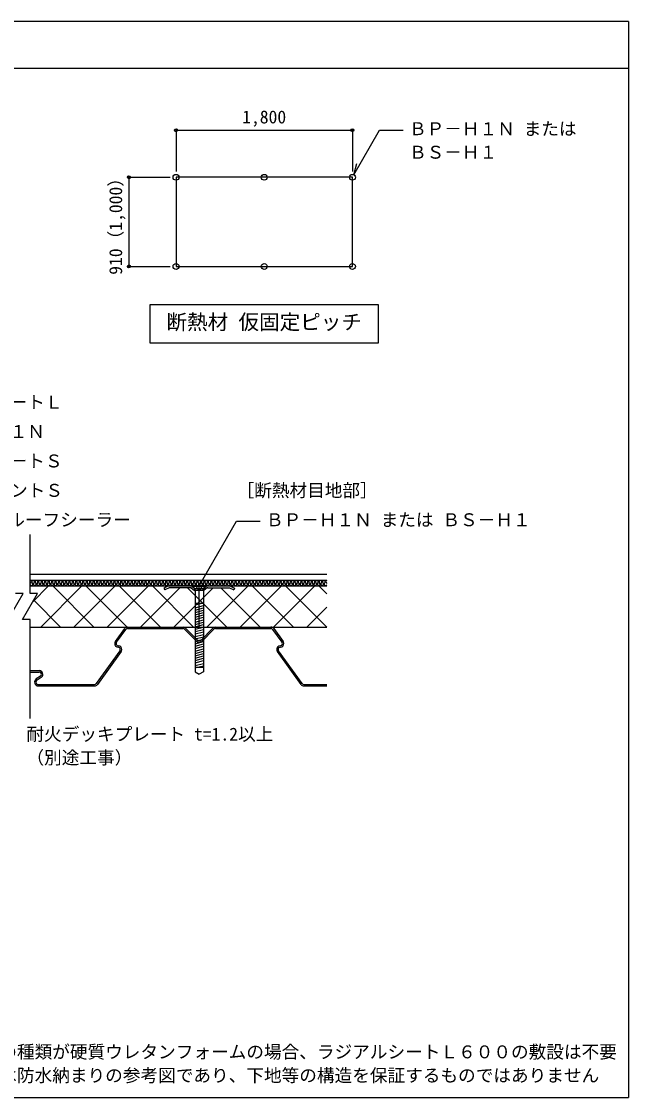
# Model space of a CAD drawing. Units: millimetres, scale not verified, with parts at other scales. Extents: x -665 to 665, y -465 to 450.
# Drawn here: x 149 to 665, y -465 to 450 of the extents above; entities that cross this region are included whole.
import ezdxf
from ezdxf.enums import TextEntityAlignment as Align

# ---------------------------------------------------------------- set-up
doc = ezdxf.new("R2010")
doc.units = ezdxf.units.MM
doc.header["$LTSCALE"] = 5
doc.header["$PDMODE"] = 32
doc.header["$PDSIZE"] = 2.5
doc.linetypes.add('DASHED3', pattern=[4, 3, -1])
for name, color, linetype in [('0-1_線色１（水色）', 4, 'Continuous'), ('0-2_線色２（白）', 7, 'Continuous'), ('0-4_線色４（黄）', 2, 'Continuous'), ('0-5_金属', 7, 'Continuous'), ('0-6_鋼板・アングル', 2, 'Continuous'), ('0-7_ビス', 4, 'Continuous'), ('0-A_文字', 7, 'Continuous'), ('0-D_断熱・ハッチ', 4, 'Continuous'), ('1-2_線色２（白）', 7, 'Continuous'), ('1-7_ビス', 2, 'Continuous'), ('1-A_文字', 7, 'Continuous'), ('1-B_寸法', 7, 'Continuous'), ('F-0', 134, 'Continuous')]:
    doc.layers.add(name, color=color, linetype=linetype)
doc.styles.add('ＭＳ ゴシック', font='')
doc.styles.get('ＭＳ ゴシック').set_extended_font_data('MS Gothic')

msp = doc.modelspace()

# ---------------------------------------------------------------- linework, layer by layer
at = {"layer": '0-1_線色１（水色）'}
for centre, start, end in [((155.777, -26.519), 307.52351, 73.26919), ((158.721, -26.519), 307.52351, 232.47649), ((161.665, -26.519), 307.52351, 232.47649), ((164.609, -26.519), 307.52351, 232.47649), ((167.553, -26.519), 307.52351, 232.47649), ((170.496, -26.519), 307.52351, 232.47649), ((173.44, -26.519), 307.52351, 232.47649), ((176.384, -26.519), 307.52351, 232.47649), ((179.328, -26.519), 307.52351, 232.47649), ((182.272, -26.519), 307.52351, 232.47649), ((185.216, -26.519), 307.52351, 232.47649), ((188.16, -26.519), 307.52351, 232.47649), ((191.104, -26.519), 307.52351, 232.47649), ((194.048, -26.519), 307.52351, 232.47649), ((196.992, -26.519), 307.52351, 232.47649), ((199.936, -26.519), 307.52351, 232.47649), ((202.88, -26.519), 307.52351, 232.47649), ((205.823, -26.519), 307.52351, 232.47649), ((208.767, -26.519), 307.52351, 232.47649), ((211.711, -26.519), 307.52351, 232.47649), ((214.655, -26.519), 307.52351, 232.47649), ((217.599, -26.519), 307.52351, 232.47649), ((220.543, -26.519), 307.52351, 232.47649), ((223.487, -26.519), 307.52351, 232.47649), ((226.431, -26.519), 307.52351, 232.47649), ((229.375, -26.519), 307.52351, 232.47649), ((232.319, -26.519), 307.52351, 232.47649), ((235.263, -26.519), 307.52351, 232.47649), ((238.207, -26.519), 307.52351, 232.47649), ((241.151, -26.519), 307.52351, 232.47649), ((244.094, -26.519), 307.52351, 232.47649), ((247.038, -26.519), 307.52351, 232.47649), ((249.982, -26.519), 307.52351, 232.47649), ((252.926, -26.519), 307.52351, 232.47649), ((255.87, -26.519), 307.52351, 232.47649), ((258.814, -26.519), 307.52351, 232.47649), ((261.758, -26.519), 307.52351, 232.47649), ((264.702, -26.519), 307.52351, 232.47649), ((267.646, -26.519), 307.52351, 232.47649), ((270.59, -26.519), 307.52351, 232.47649), ((273.534, -26.519), 307.52351, 232.47649), ((276.478, -26.519), 307.52351, 232.47649), ((279.422, -26.519), 307.52351, 232.47649), ((282.365, -26.519), 307.52351, 232.47649), ((285.309, -26.519), 307.52351, 232.47649), ((288.253, -26.519), 307.52351, 232.47649), ((291.197, -26.519), 307.52351, 232.47649), ((294.141, -26.519), 307.52351, 232.47649), ((297.085, -26.519), 307.52351, 232.47649), ((300.029, -26.519), 307.52351, 232.47649), ((302.973, -26.519), 307.52351, 232.47649), ((305.917, -26.519), 307.52351, 232.47649), ((308.861, -26.519), 307.52351, 232.47649), ((311.805, -26.519), 307.52351, 232.47649), ((314.749, -26.519), 307.52351, 232.47649), ((317.692, -26.519), 307.52351, 232.47649), ((320.636, -26.519), 307.52351, 232.47649), ((323.58, -26.519), 307.52351, 232.47649), ((326.524, -26.519), 307.52351, 232.47649), ((329.468, -26.519), 307.52351, 232.47649), ((332.412, -26.519), 307.52351, 232.47649), ((335.356, -26.519), 307.52351, 232.47649), ((338.3, -26.519), 307.52351, 232.47649), ((341.244, -26.519), 307.52351, 232.47649), ((344.188, -26.519), 307.52351, 232.47649), ((347.132, -26.519), 307.52351, 232.47649), ((350.076, -26.519), 307.52351, 232.47649), ((353.02, -26.519), 307.52351, 232.47649), ((355.963, -26.519), 307.52351, 232.47649), ((358.907, -26.519), 307.52351, 232.47649), ((361.851, -26.519), 307.52351, 232.47649), ((364.795, -26.519), 307.52351, 232.47649), ((367.739, -26.519), 307.52351, 232.47649), ((370.683, -26.519), 307.52351, 232.47649), ((373.627, -26.519), 307.52351, 232.47649), ((376.571, -26.519), 307.52351, 232.47649), ((379.515, -26.519), 307.52351, 232.47649), ((382.459, -26.519), 307.52351, 232.47649), ((385.403, -26.519), 307.52351, 232.47649), ((388.347, -26.519), 307.52351, 232.47649), ((391.29, -26.519), 307.52351, 232.47649), ((394.234, -26.519), 307.52351, 232.47649), ((397.178, -26.519), 307.52351, 232.47649), ((400.122, -26.519), 307.52351, 232.47649), ((403.066, -26.519), 307.52351, 232.47649), ((406.01, -26.519), 307.52351, 232.47649), ((408.954, -26.519), 111.1711, 232.47649), ((157.249, -28.435), 201.51863, 52.47649), ((157.249, -28.435), 127.52351, 158.48137), ((160.193, -28.435), 127.52351, 52.47649), ((163.137, -28.435), 127.52351, 52.47649), ((166.081, -28.435), 127.52351, 52.47649), ((169.024, -28.435), 127.52351, 52.47649), ((171.968, -28.435), 127.52351, 52.47649), ((174.912, -28.435), 127.52351, 52.47649), ((177.856, -28.435), 127.52351, 52.47649), ((180.8, -28.435), 127.52351, 52.47649), ((183.744, -28.435), 127.52351, 52.47649), ((186.688, -28.435), 127.52351, 52.47649), ((189.632, -28.435), 127.52351, 52.47649), ((192.576, -28.435), 127.52351, 52.47649), ((195.52, -28.435), 127.52351, 52.47649), ((198.464, -28.435), 127.52351, 52.47649), ((201.408, -28.435), 127.52351, 52.47649), ((204.352, -28.435), 127.52351, 52.47649), ((207.295, -28.435), 127.52351, 52.47649), ((210.239, -28.435), 127.52351, 52.47649), ((213.183, -28.435), 127.52351, 52.47649), ((216.127, -28.435), 127.52351, 52.47649), ((219.071, -28.435), 127.52351, 52.47649), ((222.015, -28.435), 127.52351, 52.47649), ((224.959, -28.435), 127.52351, 52.47649), ((227.903, -28.435), 127.52351, 52.47649), ((230.847, -28.435), 127.52351, 52.47649), ((233.791, -28.435), 127.52351, 52.47649), ((236.735, -28.435), 127.52351, 52.47649), ((239.679, -28.435), 127.52351, 52.47649), ((242.622, -28.435), 127.52351, 52.47649), ((245.566, -28.435), 127.52351, 52.47649), ((248.51, -28.435), 127.52351, 52.47649), ((251.454, -28.435), 127.52351, 52.47649), ((254.398, -28.435), 127.52351, 52.47649), ((257.342, -28.435), 127.52351, 52.47649), ((260.286, -28.435), 127.52351, 52.47649), ((263.23, -28.435), 127.52351, 52.47649), ((266.174, -28.435), 127.52351, 52.47649), ((269.118, -28.435), 127.52351, 52.47649), ((272.062, -28.435), 127.52351, 52.47649), ((275.006, -28.435), 127.52351, 52.47649), ((277.95, -28.435), 127.52351, 52.47649), ((280.893, -28.435), 127.52351, 52.47649), ((283.837, -28.435), 127.52351, 52.47649), ((286.781, -28.435), 127.52351, 52.47649), ((289.725, -28.435), 127.52351, 52.47649), ((292.669, -28.435), 127.52351, 52.47649), ((295.613, -28.435), 127.52351, 52.47649), ((298.557, -28.435), 127.52351, 52.47649), ((301.501, -28.435), 127.52351, 52.47649), ((304.445, -28.435), 127.52351, 52.47649), ((307.389, -28.435), 127.52351, 52.47649), ((310.333, -28.435), 127.52351, 52.47649), ((313.277, -28.435), 127.52351, 52.47649), ((316.221, -28.435), 127.52351, 52.47649), ((319.164, -28.435), 127.52351, 52.47649), ((322.108, -28.435), 127.52351, 52.47649), ((325.052, -28.435), 127.52351, 52.47649), ((327.996, -28.435), 127.52351, 52.47649), ((330.94, -28.435), 127.52351, 52.47649), ((333.884, -28.435), 127.52351, 52.47649), ((336.828, -28.435), 127.52351, 52.47649), ((339.772, -28.435), 127.52351, 52.47649), ((342.716, -28.435), 127.52351, 52.47649), ((345.66, -28.435), 127.52351, 52.47649), ((348.604, -28.435), 127.52351, 52.47649), ((351.548, -28.435), 127.52351, 52.47649), ((354.491, -28.435), 127.52351, 52.47649), ((357.435, -28.435), 127.52351, 52.47649), ((360.379, -28.435), 127.52351, 52.47649), ((363.323, -28.435), 127.52351, 52.47649), ((366.267, -28.435), 127.52351, 52.47649), ((369.211, -28.435), 127.52351, 52.47649), ((372.155, -28.435), 127.52351, 52.47649), ((375.099, -28.435), 127.52351, 52.47649), ((378.043, -28.435), 127.52351, 52.47649), ((380.987, -28.435), 127.52351, 52.47649), ((383.931, -28.435), 127.52351, 52.47649), ((386.875, -28.435), 127.52351, 52.47649), ((389.819, -28.435), 127.52351, 52.47649), ((392.762, -28.435), 127.52351, 52.47649), ((395.706, -28.435), 127.52351, 52.47649), ((398.65, -28.435), 127.52351, 52.47649), ((401.594, -28.435), 127.52351, 52.47649), ((404.538, -28.435), 127.52351, 52.47649), ((407.482, -28.435), 127.52351, 328.98357), ((407.482, -28.435), 31.01643, 52.47649)]:
    msp.add_arc(centre, 1.208, start, end, dxfattribs=at)
at = {"layer": '0-2_線色２（白）'}
for p, q in [((156.125, -36.415), (156.125, 13.742)), ((156.125, -24.977), (408.518, -24.977)), ((137.488, -58.539), (150.261, -36.415)), ((150.261, -36.415), (143.875, -36.415)), ((149.738, -58.539), (162.511, -36.415)), ((156.125, -29.977), (408.518, -29.977)), ((162.511, -36.415), (156.125, -36.415)), ((300, -64.977), (300, -29.977)), ((156.125, -58.539), (149.738, -58.539)), ((156.125, -142.811), (156.125, -58.539)), ((156.125, -64.977), (408.518, -64.977))]:
    msp.add_line(p, q, dxfattribs=at)
at = {"layer": '0-4_線色４（黄）'}
msp.add_line((156.125, -19.977), (408.518, -19.977), dxfattribs=at)
at = {"layer": '0-5_金属'}
for p, q in [((228.71, -77.098), (236.602, -66.216)), ((229.681, -77.803), (237.573, -66.92)), ((239.031, -64.977), (286.255, -64.977)), ((239.031, -66.177), (286.255, -66.177)), ((297.875, -77.094), (287.53, -66.707)), ((298.725, -76.247), (288.38, -65.86)), ((311.621, -65.86), (301.276, -76.248)), ((312.472, -66.707), (302.126, -77.094)), ((313.747, -64.977), (360.97, -64.977)), ((313.747, -66.177), (360.97, -66.177)), ((362.427, -66.92), (370.319, -77.803)), ((363.399, -66.216), (371.291, -77.098)), ((230.953, -82.067), (231.152, -82.083)), ((231.049, -80.871), (231.248, -80.887)), ((368.753, -80.887), (368.952, -80.871)), ((368.849, -82.083), (369.048, -82.067)), ((232.523, -85.146), (212.425, -113.029)), ((233.496, -85.848), (213.398, -113.731)), ((386.602, -113.731), (366.504, -85.848)), ((387.576, -113.029), (367.478, -85.146)), ((156.125, -101.977), (163.801, -101.977)), ((156.125, -103.177), (163.801, -103.177)), ((164.893, -106.852), (161.452, -109.097)), ((165.549, -107.857), (162.108, -110.102)), ((163.201, -113.777), (210.965, -113.777)), ((163.201, -114.977), (210.935, -114.977)), ((389.036, -113.777), (408.518, -113.777)), ((389.066, -114.977), (408.518, -114.977))]:
    msp.add_line(p, q, dxfattribs=at)
for centre, radius, start, end in [((239.03, -67.977), 3, 90.0002, 144.05016), ((239.03, -67.977), 1.8, 90.00036, 144.05027), ((286.254, -67.977), 3, 44.8817, 89.99801), ((286.254, -67.977), 1.8, 44.88064, 89.99665), ((313.747, -67.977), 3, 89.99774, 135.11529), ((313.747, -67.977), 1.8, 89.99944, 135.1166), ((360.97, -67.977), 3, 35.94977, 89.99965), ((360.97, -67.977), 1.8, 35.94966, 89.99949), ((231.3, -78.977), 3.2, 144.05005, 179.99996), ((231.2, -78.977), 3.1, 180.00009, 265.41832), ((231.3, -78.977), 2, 144.05027, 179.99996), ((231.2, -78.977), 1.9, 180.00009, 265.42237), ((231, -83.977), 1.9, 0.00003, 85.41895), ((231, -83.977), 3.1, 0.00003, 85.42326), ((300, -74.977), 3, 224.88328, 315.1167), ((300, -74.977), 1.8, 224.57188, 315.1167), ((369, -83.977), 3.1, 94.57659, 179.9999), ((369, -83.977), 1.9, 94.58091, 179.9999), ((368.8, -78.977), 1.9, 274.57777, 359.99996), ((368.8, -78.977), 3.1, 274.58181, 359.99996), ((368.7, -78.977), 2, 0.00003, 35.94972), ((368.7, -78.977), 3.2, 0.00003, 35.94994), ((230.9, -83.977), 2, 323.9241, 359.99996), ((230.9, -83.977), 3.2, 324.21611, 359.99996), ((369.1, -83.977), 3.2, 180.00009, 215.78394), ((369.1, -83.977), 2, 180.00009, 216.07594), ((163.201, -111.777), 3.2, 123.11782, 269.99983), ((163.8, -105.177), 3.2, 0.00003, 89.99993), ((163.8, -105.177), 2, 0.00003, 89.99993), ((163.8, -105.177), 2, 303.11782, 359.99996), ((163.8, -105.177), 3.2, 303.11782, 359.99996), ((163.201, -111.777), 2, 123.11782, 269.99983), ((210.965, -111.977), 1.8, 269.9999, 324.216), ((210.965, -111.977), 3, 269.9999, 324.216), ((389.036, -111.977), 3, 215.78405, 270.00023), ((389.036, -111.977), 1.8, 215.78405, 270.00023)]:
    msp.add_arc(centre, radius, start, end, dxfattribs=at)
at = {"layer": '0-6_鋼板・アングル'}
for p, q in [((274.355, -31.577), (270.676, -33.292)), ((292.713, -29.977), (274, -29.977)), ((292.713, -31.577), (274.355, -31.577)), ((293.187, -31.733), (295.952, -33.766)), ((294.134, -30.443), (296.9, -32.477)), ((295.952, -33.766), (296.9, -32.477)), ((305.866, -30.443), (303.1, -32.477)), ((304.048, -33.766), (303.1, -32.477)), ((306.813, -31.733), (304.048, -33.766)), ((307.287, -29.977), (326, -29.977)), ((307.287, -31.577), (325.645, -31.577)), ((325.645, -31.577), (329.324, -33.292))]:
    msp.add_line(p, q, dxfattribs=at)
at = {"layer": '0-6_鋼板・アングル', "color": 4}
for p, q in [((292.713, -29.977), (307.287, -29.977)), ((304.048, -33.766), (295.952, -33.766)), ((303.1, -32.477), (296.9, -32.477))]:
    msp.add_line(p, q, dxfattribs=at)
at = {"layer": '0-6_鋼板・アングル'}
for points in [[(274, -29.977), (270, -31.842), (270.676, -33.292)], [(326, -29.977), (330, -31.842), (329.324, -33.292)]]:
    msp.add_lwpolyline(points, dxfattribs=at)
for centre, radius, start, end in [((292.713, -32.377), 2.4, 53.67317, 90), ((292.713, -32.377), 0.8, 53.67317, 90), ((307.287, -32.377), 2.4, 90, 126.32683), ((307.287, -32.377), 0.8, 90, 126.32683)]:
    msp.add_arc(centre, radius, start, end, dxfattribs=at)
at = {"layer": '0-7_ビス', "color": 7}
for p, q in [((306, -29.977), (294, -29.977)), ((294, -30.362), (294, -29.977)), ((295.914, -32.276), (294, -30.362)), ((306, -30.362), (294, -30.362)), ((303.5, -33.977), (296.5, -33.977)), ((304.086, -32.276), (306, -30.362)), ((306, -30.362), (306, -29.977)), ((303.5, -44.977), (296.5, -44.977)), ((303.5, -99.477), (296.5, -99.477))]:
    msp.add_line(p, q, dxfattribs=at)
at = {"layer": '0-7_ビス', "color": 7, "linetype": 'DASHED3'}
for p, q in [((298.533, -32.526), (297.45, -29.977)), ((301.467, -32.526), (302.55, -29.977))]:
    msp.add_line(p, q, dxfattribs=at)
at = {"layer": '0-7_ビス'}
for p, q in [((296.5, -46.177), (300.978, -44.977)), ((296.5, -48.483), (303.5, -46.607)), ((296.5, -50.483), (303.5, -48.607)), ((296.5, -52.483), (303.5, -50.607)), ((296.5, -54.483), (303.5, -52.607)), ((296.5, -56.483), (303.5, -54.607)), ((296.5, -58.483), (303.5, -56.607)), ((296.5, -60.789), (303.5, -58.914)), ((296.5, -62.789), (303.5, -60.914)), ((296.5, -64.789), (303.5, -62.914)), ((296.5, -66.789), (303.5, -64.914)), ((296.5, -68.789), (303.5, -66.914)), ((296.5, -70.789), (303.5, -68.914)), ((296.5, -73.095), (303.5, -71.22)), ((296.5, -75.095), (303.5, -73.22)), ((296.5, -77.095), (303.5, -75.22)), ((296.5, -79.095), (303.5, -77.22)), ((296.5, -81.095), (303.5, -79.22)), ((296.5, -83.095), (303.5, -81.22)), ((296.5, -85.402), (303.5, -83.526)), ((296.5, -87.402), (303.5, -85.526)), ((296.5, -89.402), (303.5, -87.526)), ((296.5, -91.402), (303.5, -89.526)), ((296.5, -93.402), (303.5, -91.526)), ((296.5, -95.402), (303.5, -93.526)), ((296.5, -97.708), (303.5, -95.832)), ((297.362, -99.477), (303.5, -97.832))]:
    msp.add_line(p, q, dxfattribs=at)
at = {"layer": '0-7_ビス', "color": 7}
for points in [[(296.5, -33.69), (296.5, -102.956), (300, -104.977)], [(303.5, -33.69), (303.5, -102.956), (300, -104.977)]]:
    msp.add_lwpolyline(points, dxfattribs=at)
for centre, start, end in [((294.5, -33.69), 0, 45), ((305.5, -33.69), 135, 180)]:
    msp.add_arc(centre, 2, start, end, dxfattribs=at)
at = {"layer": '0-7_ビス', "color": 7, "linetype": 'DASHED3'}
msp.add_arc((300, -31.416), 1.84, 217.11751, 322.88248, dxfattribs=at)
at = {"layer": '0-A_文字'}
for p, q in [((300, -29.977), (331.739, 24.996)), ((331.739, 24.996), (351.739, 24.996))]:
    msp.add_line(p, q, dxfattribs=at)
at = {"layer": '0-D_断熱・ハッチ'}
for p, q in [((158.485, -43.389), (171.897, -29.977)), ((165.181, -64.977), (200.181, -29.977)), ((175.382, -29.977), (210.382, -64.977)), ((193.466, -64.977), (228.466, -29.977)), ((203.666, -29.977), (238.666, -64.977)), ((221.75, -64.977), (256.75, -29.977)), ((231.951, -29.977), (266.951, -64.977)), ((250.034, -64.977), (283.434, -31.577)), ((260.235, -29.977), (295.235, -64.977)), ((278.318, -64.977), (311.718, -31.577)), ((290.119, -31.577), (323.519, -64.977)), ((306.603, -64.977), (341.603, -29.977)), ((318.403, -31.577), (351.803, -64.977)), ((334.887, -64.977), (369.887, -29.977)), ((345.088, -29.977), (380.088, -64.977)), ((363.171, -64.977), (398.171, -29.977)), ((373.372, -29.977), (408.372, -64.977)), ((401.656, -29.977), (408.518, -36.838)), ((159.226, -42.105), (182.098, -64.977)), ((391.455, -64.977), (408.518, -47.915))]:
    msp.add_line(p, q, dxfattribs=at)
at = {"layer": '1-2_線色２（白）'}
for p, q in [((430.263, 317.543), (280.263, 317.543)), ((430.263, 241.709), (430.263, 317.543))]:
    msp.add_line(p, q, dxfattribs=at)
msp.add_lwpolyline([(280.263, 317.543), (280.263, 241.709), (430.263, 241.709)], dxfattribs=at)
at = {"layer": '1-7_ビス'}
for centre in [(280.263, 317.543), (355.263, 317.543), (430.263, 317.543), (280.263, 241.709), (355.263, 241.709), (430.263, 241.709)]:
    msp.add_circle(centre, 2.5, dxfattribs=at)
at = {"layer": '1-A_文字'}
for p, q in [((431.513, 319.708), (453.357, 357.543)), ((453.357, 357.543), (473.357, 357.543)), ((431.513, 319.708), (434.101, 329.367))]:
    msp.add_line(p, q, dxfattribs=at)
at = {"layer": '1-A_文字', "color": 3}
msp.add_lwpolyline([(452.56, 209.209), (257.965, 209.209), (257.965, 176.709), (452.56, 176.709)], close=True, dxfattribs=at)
at = {"layer": '1-B_寸法'}
for p, q in [((280.263, 357.543), (430.263, 357.543)), ((280.263, 357.543), (280.263, 322.543)), ((430.263, 357.543), (430.263, 322.543)), ((240.263, 317.543), (275.263, 317.543)), ((240.263, 317.543), (240.263, 241.709)), ((240.263, 241.709), (275.263, 241.709))]:
    msp.add_line(p, q, dxfattribs=at)
at = {"layer": '1-B_寸法', "color": 1}
for p in [(280.263, 357.543), (430.263, 357.543), (240.263, 317.543), (240.263, 241.709)]:
    msp.add_point(p, dxfattribs=at)
at = {"layer": 'F-0'}
for p, q in [((665, 450), (-665, 450)), ((665, 450), (665, -465)), ((-665, -465), (665, -465))]:
    msp.add_line(p, q, dxfattribs=at)
at = {"layer": 'F-0', "color": 6}
msp.add_line((665, 410), (-665, 410), dxfattribs=at)

# ---------------------------------------------------------------- texts
at = {"layer": '0-A_文字', "style": 'ＭＳ ゴシック'}
for s, p in [('補強用シートＬ', (78.789, 117.496)), ('ＢＰ－Ｈ１Ｎ', (78.789, 92.496)), ('補強用シートＳ', (78.789, 67.496)), ('ロンシーラントＳ', (64.138, 42.496)), ('［断熱材目地部］', (331.739, 42.496)), ('プルーフシーラー', (121.788, 17.496)), ('ＢＰ－Ｈ１Ｎ または ＢＳ－Ｈ１', (356.739, 17.496)), ('耐火デッキプレート t=1.2以上', (153.052, -164.795)), ('（別途工事）', (153.052, -184.795)), ('※ 断熱材の種類が硬質ウレタンフォームの場合、ラジアルシートＬ６００の敷設は不要', (62.5, -435)), ('※ 本図面は防水納まりの参考図であり、下地等の構造を保証するものではありません', (62.5, -455))]:
    msp.add_text(s, height=11, dxfattribs=at).set_placement(p, align=Align.BOTTOM_LEFT)
at = {"layer": '1-A_文字', "style": 'ＭＳ ゴシック'}
for s, height, p in [('ＢＰ－Ｈ１Ｎ または', 11, (478.357, 350.043)), ('ＢＳ－Ｈ１', 11, (478.357, 330.043)), ('断熱材 仮固定ピッチ', 12.83, (272.138, 184.209))]:
    msp.add_text(s, height=height, dxfattribs=at).set_placement(p, align=Align.BOTTOM_LEFT)
at = {"layer": '1-B_寸法', "style": 'ＭＳ ゴシック'}
msp.add_text('1,800', height=11, dxfattribs=at).set_placement((336.513, 360.043), align=Align.BOTTOM_LEFT)
msp.add_text('910（1,000）', height=11, rotation=90, dxfattribs=at).set_placement((237.763, 234.626), align=Align.BOTTOM_LEFT)

doc.saveas('drawing.dxf')
